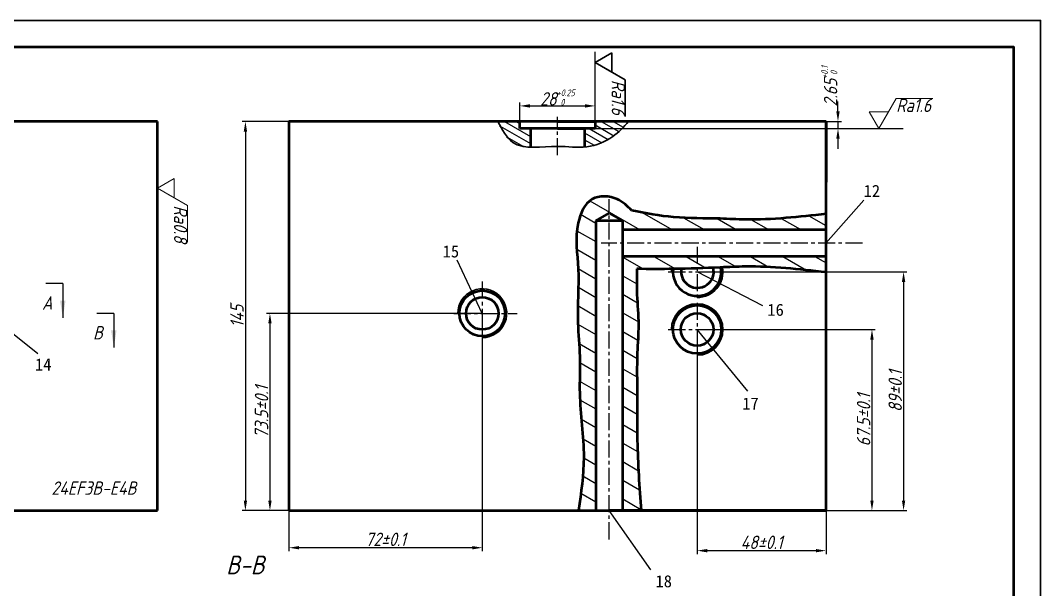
# Model space of a CAD drawing. Header units: millimetres. Extents: x 96 to 936, y 221 to 815.
# Drawn here: x 556.5 to 936.4, y 603.1 to 815.2 of the extents above; entities that cross this region are included whole.
import ezdxf

# ---------------------------------------------------------------- set-up
doc = ezdxf.new("R2010")
doc.units = ezdxf.units.MM
doc.header["$PDSIZE"] = -1
doc.linetypes.add('CENTER', pattern=[10.16, 6.35, -1.27, 1.27, -1.27])
doc.layers.add('中心线', color=1, linetype='CENTER')
doc.layers.add('标注', color=7, linetype='Continuous')
for name, color, linetype, lineweight in [('标题栏', 7, 'Continuous', 20), ('粗实线', 7, 'Continuous', 50), ('细实线', 7, 'Continuous', 30)]:
    doc.layers.add(name, color=color, linetype=linetype, lineweight=lineweight)
doc.styles.add('字母数字', font='gbeitc.shx', dxfattribs={"height": 5, "bigfont": '@extfont2.shx'})
doc.dimstyles.new('GB', dxfattribs={"dimtxt": 5, "dimasz": 3.75, "dimexe": 1.25, "dimexo": 0, "dimtad": 1, "dimdsep": 46, "dimtxsty": '字母数字', "dimcen": 2.5, "dimadec": 0, "dimazin": 0, "dimtp": 0.15, "dimtfac": 0.5, "dimtmove": 1, "dimatfit": 3, "dimfxl": 1, "dimarcsym": 0})
pattern_1 = [(150, (0, 0), (-1.125, -1.948557), [])]

# ---------------------------------------------------------------- blocks, each defined once
blk = doc.blocks.new('*D36')
at = {"layer": 'Defpoints', "color": 0, "transparency": 16777216}
for p in [(656.52, 777.54), (640.32, 632.54), (656.52, 632.54)]:
    blk.add_point(p, dxfattribs=at)
at = {"layer": '标注', "color": 0, "lineweight": -2, "transparency": 16777216}
for p, q in [((656.52, 777.54), (639.07, 777.54)), ((640.32, 773.79), (640.32, 636.29)), ((656.52, 632.54), (639.07, 632.54))]:
    blk.add_line(p, q, dxfattribs=at)
at = {"layer": '标注', "color": 0, "transparency": 16777216}
for points in [[(639.7, 773.79), (640.95, 773.79), (640.32, 777.54)], [(639.7, 636.29), (640.95, 636.29), (640.32, 632.54)]]:
    blk.add_solid(points, dxfattribs=at)
at = {"layer": '标注', "color": 0, "transparency": 16777216, "insert": (637.2, 705.04), "char_height": 5, "attachment_point": 5, "rotation": 90, "style": '字母数字'}
blk.add_mtext('145', dxfattribs=at)
blk = doc.blocks.new('*D55')
at = {"layer": 'Defpoints', "color": 0, "transparency": 16777216}
for p in [(728.52, 706.04), (649.45, 632.54), (728.52, 632.54)]:
    blk.add_point(p, dxfattribs=at)
at = {"layer": '标注', "color": 0, "lineweight": -2, "transparency": 16777216}
for p, q in [((728.52, 706.04), (648.2, 706.04)), ((649.45, 702.29), (649.45, 636.29)), ((728.52, 632.54), (648.2, 632.54))]:
    blk.add_line(p, q, dxfattribs=at)
at = {"layer": '标注', "color": 0, "transparency": 16777216}
for points in [[(648.83, 702.29), (650.08, 702.29), (649.45, 706.04)], [(648.83, 636.29), (650.08, 636.29), (649.45, 632.54)]]:
    blk.add_solid(points, dxfattribs=at)
at = {"layer": '标注', "color": 0, "transparency": 16777216, "insert": (646.33, 669.29), "char_height": 5, "attachment_point": 5, "rotation": 90, "style": '字母数字'}
blk.add_mtext('73.5±0.1', dxfattribs=at)
blk = doc.blocks.new('*D56')
at = {"layer": 'Defpoints', "color": 0, "transparency": 16777216}
for p in [(808.52, 700.04), (808.52, 632.54), (873.61, 632.54)]:
    blk.add_point(p, dxfattribs=at)
at = {"layer": '标注', "color": 0, "lineweight": -2, "transparency": 16777216}
for p, q in [((808.52, 700.04), (874.86, 700.04)), ((873.61, 696.29), (873.61, 636.29)), ((808.52, 632.54), (874.86, 632.54))]:
    blk.add_line(p, q, dxfattribs=at)
at = {"layer": '标注', "color": 0, "transparency": 16777216}
for points in [[(872.99, 696.29), (874.24, 696.29), (873.61, 700.04)], [(872.99, 636.29), (874.24, 636.29), (873.61, 632.54)]]:
    blk.add_solid(points, dxfattribs=at)
at = {"layer": '标注', "color": 0, "transparency": 16777216, "insert": (870.49, 666.29), "char_height": 5, "attachment_point": 5, "rotation": 90, "style": '字母数字'}
blk.add_mtext('67.5±0.1', dxfattribs=at)
blk = doc.blocks.new('*D57')
at = {"layer": 'Defpoints', "color": 0, "transparency": 16777216}
for p in [(808.52, 700.04), (856.52, 632.54), (856.52, 617.62)]:
    blk.add_point(p, dxfattribs=at)
at = {"layer": '标注', "color": 0, "lineweight": -2, "transparency": 16777216}
for p, q in [((808.52, 700.04), (808.52, 616.37)), ((856.52, 632.54), (856.52, 616.37)), ((812.27, 617.62), (852.77, 617.62))]:
    blk.add_line(p, q, dxfattribs=at)
at = {"layer": '标注', "color": 0, "transparency": 16777216}
for points in [[(812.27, 618.24), (812.27, 616.99), (808.52, 617.62)], [(852.77, 618.24), (852.77, 616.99), (856.52, 617.62)]]:
    blk.add_solid(points, dxfattribs=at)
at = {"layer": '标注', "color": 0, "transparency": 16777216, "insert": (832.52, 620.74), "char_height": 5, "attachment_point": 5, "style": '字母数字'}
blk.add_mtext('48±0.1', dxfattribs=at)
blk = doc.blocks.new('*D58')
at = {"layer": 'Defpoints', "color": 0, "transparency": 16777216}
for p in [(728.52, 706.04), (656.52, 632.54), (656.52, 618.71)]:
    blk.add_point(p, dxfattribs=at)
at = {"layer": '标注', "color": 0, "lineweight": -2, "transparency": 16777216}
for p, q in [((728.52, 706.04), (728.52, 617.46)), ((656.52, 632.54), (656.52, 617.46)), ((724.77, 618.71), (660.27, 618.71))]:
    blk.add_line(p, q, dxfattribs=at)
at = {"layer": '标注', "color": 0, "transparency": 16777216}
for points in [[(660.27, 619.34), (660.27, 618.09), (656.52, 618.71)], [(724.77, 619.34), (724.77, 618.09), (728.52, 618.71)]]:
    blk.add_solid(points, dxfattribs=at)
at = {"layer": '标注', "color": 0, "transparency": 16777216, "insert": (692.52, 621.84), "char_height": 5, "attachment_point": 5, "style": '字母数字'}
blk.add_mtext('72±0.1', dxfattribs=at)
blk = doc.blocks.new('*D68')
at = {"layer": 'Defpoints', "color": 0, "transparency": 16777216}
for p in [(770.52, 783.34), (742.52, 777.54), (770.52, 777.54)]:
    blk.add_point(p, dxfattribs=at)
at = {"layer": '标注', "color": 0, "lineweight": -2, "transparency": 16777216}
for p, q in [((742.52, 777.54), (742.52, 784.59)), ((746.27, 783.34), (766.77, 783.34)), ((770.52, 777.54), (770.52, 784.59))]:
    blk.add_line(p, q, dxfattribs=at)
at = {"layer": '标注', "color": 0, "transparency": 16777216}
for points in [[(746.27, 783.97), (746.27, 782.72), (742.52, 783.34)], [(766.77, 783.97), (766.77, 782.72), (770.52, 783.34)]]:
    blk.add_solid(points, dxfattribs=at)
at = {"layer": '标注', "color": 0, "transparency": 16777216, "insert": (756.52, 786.47), "char_height": 5, "attachment_point": 5, "style": '字母数字'}
blk.add_mtext('28{\\H2.5;\\S+0.25^  0;}', dxfattribs=at)
blk = doc.blocks.new('*D69')
at = {"layer": 'Defpoints', "color": 0, "transparency": 16777216}
for p in [(770.52, 777.54), (770.52, 774.89), (860.96, 774.89)]:
    blk.add_point(p, dxfattribs=at)
at = {"layer": '标注', "color": 0, "lineweight": -2, "transparency": 16777216}
for p, q in [((860.96, 781.29), (860.96, 785.04)), ((770.52, 777.54), (862.21, 777.54)), ((860.96, 777.54), (860.96, 774.89)), ((770.52, 774.89), (862.21, 774.89)), ((860.96, 771.14), (860.96, 767.39))]:
    blk.add_line(p, q, dxfattribs=at)
at = {"layer": '标注', "color": 0, "transparency": 16777216}
for points in [[(860.33, 781.29), (861.58, 781.29), (860.96, 777.54)], [(860.33, 771.14), (861.58, 771.14), (860.96, 774.89)]]:
    blk.add_solid(points, dxfattribs=at)
at = {"layer": '标注', "color": 0, "transparency": 16777216, "insert": (857.7, 790.67), "char_height": 5, "attachment_point": 5, "rotation": 90, "style": '字母数字'}
blk.add_mtext('2.65{\\H2.5;\\S+0.1^  0;}', dxfattribs=at)
blk = doc.blocks.new('*D70')
at = {"layer": 'Defpoints', "color": 0, "transparency": 16777216}
for p in [(808.52, 721.54), (808.52, 632.54), (885.38, 632.54)]:
    blk.add_point(p, dxfattribs=at)
at = {"layer": '标注', "color": 0, "lineweight": -2, "transparency": 16777216}
for p, q in [((808.52, 721.54), (886.63, 721.54)), ((885.38, 717.79), (885.38, 636.29)), ((808.52, 632.54), (886.63, 632.54))]:
    blk.add_line(p, q, dxfattribs=at)
at = {"layer": '标注', "color": 0, "transparency": 16777216}
for points in [[(884.76, 717.79), (886.01, 717.79), (885.38, 721.54)], [(884.76, 636.29), (886.01, 636.29), (885.38, 632.54)]]:
    blk.add_solid(points, dxfattribs=at)
at = {"layer": '标注', "color": 0, "transparency": 16777216, "insert": (882.26, 677.04), "char_height": 5, "attachment_point": 5, "rotation": 90, "style": '字母数字'}
blk.add_mtext('89±0.1', dxfattribs=at)

msp = doc.modelspace()

# ---------------------------------------------------------------- hatches: boundary and pattern name
at = {"layer": '中心线'}
h = msp.add_hatch(dxfattribs=at)
h.set_pattern_fill('实体填充', color=0, scale=48, angle=105)
h.set_pattern_definition([(150, (0, 0), (-3, -5.196152), [])])
edge = h.paths.add_edge_path(flags=17)
edge.add_line((808.517, 727.237), (780.817, 727.237))
edge.add_line((780.817, 727.237), (780.817, 632.537))
edge.add_line((780.817, 632.537), (787.638, 632.537))
edge.add_spline(control_points=[(787.638, 632.537), (787.021, 641.267), (786.009, 655.575), (786.298, 675.213), (785.933, 689.536), (786.998, 702.049), (785.917, 712.438), (786.047, 719.412), (786.107, 722.594)], knot_values=[0, 0, 0, 0, 26.2382045, 43.0036792, 58.895961, 69.2008486, 80.5731937, 90.1155387, 90.1155387, 90.1155387, 90.1155387], degree=3, periodic=0)
edge.add_spline(control_points=[(786.107, 722.594), (790.657, 722.564), (795.207, 722.534), (799.755, 722.594)], knot_values=[0, 0, 0, 0, 13.6485953, 13.6485953, 13.6485953, 13.6485953], degree=3, periodic=0)
edge.add_spline(control_points=[(799.755, 722.594), (799.927, 722.596), (800.099, 722.598), (800.271, 722.601)], knot_values=[56.3331484, 56.3331484, 56.3331484, 56.3331484, 56.8494983, 56.8494983, 56.8494983, 56.8494983], degree=3, periodic=0)
edge.add_spline(control_points=[(800.271, 722.601), (801.13, 722.613), (801.988, 722.629), (802.847, 722.647)], knot_values=[53.7566215, 53.7566215, 53.7566215, 53.7566215, 56.3331484, 56.3331484, 56.3331484, 56.3331484], degree=3, periodic=0)
edge.add_spline(control_points=[(802.847, 722.647), (802.865, 722.648), (802.883, 722.648), (802.901, 722.648)], knot_values=[53.702784, 53.702784, 53.702784, 53.702784, 53.7566215, 53.7566215, 53.7566215, 53.7566215], degree=3, periodic=0)
edge.add_spline(control_points=[(802.901, 722.648), (804.773, 722.689), (806.645, 722.742), (808.517, 722.805)], knot_values=[48.083512, 48.083512, 48.083512, 48.083512, 53.702784, 53.702784, 53.702784, 53.702784], degree=3, periodic=0)
edge.add_line((808.517, 722.805), (808.517, 727.237))
edge = h.paths.add_edge_path()
edge.add_line((856.517, 727.237), (808.517, 727.237))
edge.add_line((808.517, 727.237), (808.517, 722.805))
edge.add_spline(control_points=[(808.517, 722.805), (810.339, 722.866), (812.161, 722.936), (813.983, 723.011)], knot_values=[42.6140648, 42.6140648, 42.6140648, 42.6140648, 48.083512, 48.083512, 48.083512, 48.083512], degree=3, periodic=0)
edge.add_spline(control_points=[(813.983, 723.011), (814.001, 723.012), (814.019, 723.013), (814.037, 723.013)], knot_values=[42.5601978, 42.5601978, 42.5601978, 42.5601978, 42.6140648, 42.6140648, 42.6140648, 42.6140648], degree=3, periodic=0)
edge.add_spline(control_points=[(814.037, 723.013), (814.896, 723.049), (815.755, 723.086), (816.614, 723.123)], knot_values=[39.9818767, 39.9818767, 39.9818767, 39.9818767, 42.5601978, 42.5601978, 42.5601978, 42.5601978], degree=3, periodic=0)
edge.add_spline(control_points=[(816.614, 723.123), (816.786, 723.131), (816.959, 723.138), (817.131, 723.146)], knot_values=[39.4650721, 39.4650721, 39.4650721, 39.4650721, 39.9818767, 39.9818767, 39.9818767, 39.9818767], degree=3, periodic=0)
edge.add_spline(control_points=[(817.131, 723.146), (820.246, 723.283), (833.397, 723.905), (846.511, 722.462), (856.517, 721.361)], knot_values=[0, 0, 0, 0, 9.3501449, 39.4650721, 39.4650721, 39.4650721, 39.4650721], degree=3, periodic=0)
edge.add_line((856.517, 721.361), (856.517, 727.237))
edge = h.paths.add_edge_path()
edge.add_spline(control_points=[(856.48, 743.11), (846.484, 741.979), (833.379, 740.498), (814.461, 741.566), (800.256, 741.247), (789.392, 743.343), (784.235, 744.338)], knot_values=[0.0368905, 0.0368905, 0.0368905, 0.0368905, 30.1149272, 39.4650721, 56.8494983, 72.5631404, 72.5631404, 72.5631404, 72.5631404], degree=3, periodic=0)
edge.add_spline(control_points=[(784.235, 744.338), (782.573, 745.964), (778.669, 749.784), (767.92, 750.259), (762.386, 737.203), (765.08, 721.734), (763.524, 704.999), (765.163, 689.574), (764.243, 672.89), (767.442, 653.735), (765.317, 639.193), (764.344, 632.537)], knot_values=[0, 0, 0, 0, 6.9217438, 16.2620518, 26.5118318, 43.5735779, 63.8276886, 76.2938445, 90.0309978, 113.8135744, 133.8864286, 133.8864286, 133.8864286, 133.8864286], degree=3, periodic=0)
edge.add_line((764.344, 632.537), (770.817, 632.537))
edge.add_line((770.817, 632.537), (770.817, 740.537))
edge.add_line((770.817, 740.537), (775.817, 743.334))
edge.add_line((775.817, 743.334), (780.817, 740.537))
edge.add_line((780.817, 740.537), (780.817, 737.237))
edge.add_line((780.817, 737.237), (856.474, 737.237))
edge.add_line((856.474, 737.237), (856.48, 743.11))
at = {"layer": '标注'}
h = msp.add_hatch(dxfattribs=at)
h.set_pattern_fill('实体填充', color=0, scale=18, angle=105)
h.set_pattern_definition(pattern_1)
edge = h.paths.add_edge_path(flags=17)
edge.add_line((746.517, 774.887), (742.517, 774.887))
edge.add_line((742.517, 774.887), (742.517, 777.537))
edge.add_line((742.517, 777.537), (734.331, 777.537))
edge.add_spline(control_points=[(734.331, 777.537), (735.921, 774.483), (738.73, 769.087), (744.021, 768.052), (746.517, 767.949)], knot_values=[38.8262653, 38.8262653, 38.8262653, 38.8262653, 48.3808506, 55.7045569, 55.7045569, 55.7045569, 55.7045569], degree=3, periodic=0)
edge.add_line((746.517, 767.949), (746.517, 774.887))
edge = h.paths.add_edge_path()
edge.add_line((746.517, 774.887), (742.517, 774.887))
edge.add_line((742.517, 774.887), (742.517, 777.537))
edge.add_line((742.517, 777.537), (734.331, 777.537))
edge.add_spline(control_points=[(734.331, 777.537), (734.652, 776.92), (734.974, 776.303), (735.302, 775.697)], knot_values=[53.7733858, 53.7733858, 53.7733858, 53.7733858, 55.7045569, 55.7045569, 55.7045569, 55.7045569], degree=3, periodic=0)
edge.add_spline(control_points=[(735.302, 775.697), (735.565, 775.21), (735.832, 774.731), (736.108, 774.266)], knot_values=[52.223022, 52.223022, 52.223022, 52.223022, 53.7733858, 53.7733858, 53.7733858, 53.7733858], degree=3, periodic=0)
edge.add_spline(control_points=[(736.108, 774.266), (736.347, 773.862), (736.591, 773.467), (736.844, 773.087)], knot_values=[50.8766292, 50.8766292, 50.8766292, 50.8766292, 52.223022, 52.223022, 52.223022, 52.223022], degree=3, periodic=0)
edge.add_spline(control_points=[(736.844, 773.087), (737.006, 772.843), (737.172, 772.604), (737.342, 772.372)], knot_values=[50.0111649, 50.0111649, 50.0111649, 50.0111649, 50.8766292, 50.8766292, 50.8766292, 50.8766292], degree=3, periodic=0)
edge.add_spline(control_points=[(737.342, 772.372), (737.551, 772.087), (737.765, 771.812), (737.987, 771.549)], knot_values=[48.9454581, 48.9454581, 48.9454581, 48.9454581, 50.0111649, 50.0111649, 50.0111649, 50.0111649], degree=3, periodic=0)
edge.add_spline(control_points=[(737.987, 771.549), (738.164, 771.339), (738.346, 771.137), (738.533, 770.944)], knot_values=[48.093494, 48.093494, 48.093494, 48.093494, 48.9454581, 48.9454581, 48.9454581, 48.9454581], degree=3, periodic=0)
edge.add_spline(control_points=[(738.533, 770.944), (738.714, 770.756), (738.901, 770.577), (739.092, 770.406)], knot_values=[47.2654095, 47.2654095, 47.2654095, 47.2654095, 48.093494, 48.093494, 48.093494, 48.093494], degree=3, periodic=0)
edge.add_spline(control_points=[(739.092, 770.406), (739.285, 770.235), (739.484, 770.073), (739.688, 769.921)], knot_values=[46.4311063, 46.4311063, 46.4311063, 46.4311063, 47.2654095, 47.2654095, 47.2654095, 47.2654095], degree=3, periodic=0)
edge.add_spline(control_points=[(739.688, 769.921), (739.757, 769.87), (739.886, 769.777), (740.018, 769.688), (740.079, 769.648)], knot_values=[45.9080409, 45.9080409, 45.9080409, 45.9080409, 46.1891755, 46.4311063, 46.4311063, 46.4311063, 46.4311063], degree=3, periodic=0)
edge.add_spline(control_points=[(740.079, 769.648), (740.27, 769.523), (740.466, 769.407), (740.667, 769.298)], knot_values=[45.1556281, 45.1556281, 45.1556281, 45.1556281, 45.9080409, 45.9080409, 45.9080409, 45.9080409], degree=3, periodic=0)
edge.add_spline(control_points=[(740.667, 769.298), (740.839, 769.205), (741.014, 769.118), (741.193, 769.036)], knot_values=[44.5093088, 44.5093088, 44.5093088, 44.5093088, 45.1556281, 45.1556281, 45.1556281, 45.1556281], degree=3, periodic=0)
edge.add_spline(control_points=[(741.193, 769.036), (741.337, 768.97), (741.484, 768.907), (741.632, 768.848)], knot_values=[43.9867112, 43.9867112, 43.9867112, 43.9867112, 44.5093088, 44.5093088, 44.5093088, 44.5093088], degree=3, periodic=0)
edge.add_spline(control_points=[(741.632, 768.848), (741.879, 768.75), (742.131, 768.662), (742.389, 768.582)], knot_values=[43.1184384, 43.1184384, 43.1184384, 43.1184384, 43.9867112, 43.9867112, 43.9867112, 43.9867112], degree=3, periodic=0)
edge.add_spline(control_points=[(742.389, 768.582), (742.624, 768.51), (742.863, 768.444), (743.107, 768.385)], knot_values=[42.3239552, 42.3239552, 42.3239552, 42.3239552, 43.1184384, 43.1184384, 43.1184384, 43.1184384], degree=3, periodic=0)
edge.add_spline(control_points=[(743.107, 768.385), (743.495, 768.292), (743.893, 768.215), (744.3, 768.153)], knot_values=[41.056562, 41.056562, 41.056562, 41.056562, 42.3239552, 42.3239552, 42.3239552, 42.3239552], degree=3, periodic=0)
edge.add_spline(control_points=[(744.3, 768.153), (744.652, 768.099), (745.01, 768.057), (745.374, 768.024)], knot_values=[39.9596307, 39.9596307, 39.9596307, 39.9596307, 41.056562, 41.056562, 41.056562, 41.056562], degree=3, periodic=0)
edge.add_spline(control_points=[(745.374, 768.024), (745.749, 767.989), (746.131, 767.965), (746.517, 767.949)], knot_values=[38.8262653, 38.8262653, 38.8262653, 38.8262653, 39.9596307, 39.9596307, 39.9596307, 39.9596307], degree=3, periodic=0)
edge.add_line((746.517, 767.949), (746.517, 774.887))
h = msp.add_hatch(dxfattribs=at)
h.set_pattern_fill('实体填充', color=0, scale=18, angle=105)
h.set_pattern_definition(pattern_1)
edge = h.paths.add_edge_path()
edge.add_line((746.517, 774.887), (742.517, 774.887))
edge.add_line((742.517, 774.887), (742.517, 777.537))
edge.add_line((742.517, 777.537), (734.331, 777.537))
edge.add_spline(control_points=[(734.331, 777.537), (735.921, 774.483), (738.73, 769.087), (744.021, 768.052), (746.517, 767.949)], knot_values=[38.8262653, 38.8262653, 38.8262653, 38.8262653, 48.3808506, 55.7045569, 55.7045569, 55.7045569, 55.7045569], degree=3, periodic=0)
edge.add_line((746.517, 767.949), (746.517, 774.887))
h = msp.add_hatch(dxfattribs=at)
h.set_pattern_fill('实体填充', color=0, scale=18, angle=105)
h.set_pattern_definition(pattern_1)
edge = h.paths.add_edge_path()
edge.add_spline(control_points=[(766.517, 768.03), (766.835, 768.056), (770.525, 768.428), (776.97, 770.97), (781.166, 775.526), (783.019, 777.537)], knot_values=[0, 0, 0, 0, 0.9749864, 11.309274, 19.480042, 19.480042, 19.480042, 19.480042], degree=3, periodic=0)
edge.add_line((783.019, 777.537), (770.517, 777.537))
edge.add_line((770.517, 777.537), (770.517, 774.887))
edge.add_line((770.517, 774.887), (766.517, 774.887))
edge.add_line((766.517, 774.887), (766.517, 768.03))

# ---------------------------------------------------------------- linework, layer by layer
at = {"color": 7, "linetype": 'Continuous', "lineweight": 15}
for p, q in [((457.537, 777.537), (607.537, 777.537)), ((607.537, 777.537), (607.537, 632.537)), ((656.517, 777.537), (856.517, 777.537)), ((656.517, 777.537), (656.517, 632.537)), ((856.517, 777.537), (856.517, 632.537)), ((457.537, 632.537), (607.537, 632.537)), ((656.517, 632.537), (856.517, 632.537))]:
    msp.add_line(p, q, dxfattribs=at)
for centre, radius in [((728.517, 706.037), 8.5), ((728.517, 706.037), 6), ((808.517, 700.037), 6), ((808.517, 700.037), 6)]:
    msp.add_circle(centre, radius, dxfattribs=at)
at = {"color": 7, "linetype": 'Continuous', "lineweight": 0}
for centre in [(728.517, 706.037), (808.517, 700.037), (808.517, 700.037)]:
    msp.add_arc(centre, 6.05, 255, 195, dxfattribs=at)
at = {"layer": '中心线'}
for p, q in [((756.517, 764.969), (756.517, 779.295)), ((775.817, 621.835), (775.817, 748.576)), ((870.059, 732.237), (772.83, 732.237)), ((808.517, 730.819), (808.517, 711.319)), ((797.777, 721.537), (819.257, 721.537)), ((728.517, 717.901), (728.517, 694.274)), ((808.517, 709.991), (808.517, 689.419)), ((717.872, 706.037), (741.509, 706.037)), ((797.777, 700.037), (819.257, 700.037))]:
    msp.add_line(p, q, dxfattribs=at)
at = {"layer": '标注'}
for p, q in [((770.517, 784.592), (770.517, 803.525)), ((734.331, 777.537), (742.517, 777.537)), ((742.517, 774.887), (746.517, 774.887)), ((746.517, 774.887), (746.517, 767.949)), ((862.206, 774.887), (885.244, 774.887)), ((856.469, 732.237), (870.557, 748.189)), ((728.517, 706.037), (719.159, 725.892)), ((833.016, 708.787), (808.517, 721.537)), ((572.338, 717.137), (565.988, 717.137)), ((572.338, 717.137), (572.338, 704.437)), ((544.337, 706.037), (562.996, 691.119)), ((591.326, 706.037), (584.976, 706.037)), ((591.326, 706.037), (591.326, 693.337)), ((827.346, 676.996), (808.517, 700.037)), ((791.24, 610.517), (775.817, 632.537))]:
    msp.add_line(p, q, dxfattribs=at)
for points in [[(572.338, 704.437), (573.354, 710.787), (571.322, 710.787)], [(591.326, 693.337), (592.342, 699.687), (590.31, 699.687)]]:
    msp.add_solid(points, dxfattribs=at)
at = {"layer": '标题栏'}
for p, q in [((876.166, 774.887), (882.626, 786.076)), ((882.626, 786.076), (896.266, 786.076)), ((879.774, 781.138), (872.557, 781.138)), ((876.166, 774.887), (872.557, 781.138)), ((876.166, 774.887), (879.774, 781.138)), ((607.537, 752.727), (613.788, 756.335)), ((613.788, 749.118), (613.788, 756.335)), ((607.537, 752.727), (613.788, 749.118)), ((607.537, 752.727), (618.726, 746.267)), ((618.726, 746.267), (618.726, 732.626))]:
    msp.add_line(p, q, dxfattribs=at)
at = {"layer": '粗实线'}
for p, q in [((607.537, 777.537), (457.537, 777.537)), ((607.537, 632.537), (607.537, 777.537)), ((656.517, 777.537), (656.517, 632.537)), ((856.517, 777.537), (656.517, 777.537)), ((756.517, 777.537), (734.331, 777.537)), ((742.517, 774.887), (742.517, 777.537)), ((756.517, 777.537), (770.517, 777.537)), ((770.517, 777.537), (770.517, 774.887)), ((856.517, 777.537), (856.469, 732.237)), ((856.517, 632.537), (856.517, 777.537)), ((770.517, 774.887), (742.517, 774.887)), ((746.517, 774.887), (746.517, 768.038)), ((746.517, 774.887), (746.517, 767.949)), ((756.517, 774.887), (766.517, 774.887)), ((766.517, 774.887), (766.517, 768.03)), ((770.817, 740.537), (775.817, 743.334)), ((775.817, 743.334), (780.817, 740.537)), ((780.817, 740.537), (770.817, 740.537)), ((770.817, 740.537), (770.817, 632.537)), ((780.817, 632.537), (780.817, 740.537)), ((780.817, 737.237), (856.463, 737.237)), ((856.469, 732.237), (856.463, 727.237)), ((856.463, 727.237), (780.817, 727.237)), ((457.537, 632.537), (607.537, 632.537)), ((656.517, 632.537), (856.517, 632.537)), ((856.517, 632.537), (775.817, 632.537)), ((775.817, 632.537), (780.817, 632.537))]:
    msp.add_line(p, q, dxfattribs=at)
msp.add_lwpolyline([(146.406, 231.213), (926.406, 231.213), (926.406, 805.213), (146.406, 805.213)], close=True, dxfattribs=at)
for centre, radius in [((728.517, 706.037), 8.5), ((728.517, 706.037), 6.05), ((808.517, 700.037), 9), ((808.517, 700.037), 6.05)]:
    msp.add_circle(centre, radius, dxfattribs=at)
for centre, radius, start, end in [((808.517, 721.537), 9, 173.2751, 10.36411), ((808.609, 721.607), 6.078, 170.18793, 13.57606)]:
    msp.add_arc(centre, radius, start, end, dxfattribs=at)
for points in [[(784.235, 744.338), (778.763, 748.576), (769.422, 748.576), (764.213, 739.749), (764.213, 722.687), (764.115, 702.433), (764.8, 689.986), (764.8, 676.249), (766.307, 652.514), (764.344, 632.537)], [(856.517, 743.114), (826.476, 741.013), (817.131, 741.329), (799.755, 741.881), (784.235, 744.338)], [(786.107, 722.594), (786.107, 713.051), (786.659, 701.692), (786.241, 691.396), (786.187, 675.504), (786.241, 658.738), (787.638, 632.537)], [(856.517, 721.361), (826.476, 723.462), (817.131, 723.146), (799.755, 722.594), (786.107, 722.594)]]:
    msp.add_spline(points, degree=3, dxfattribs=at)
at = {"layer": '细实线'}
for p, q in [((770.517, 799.478), (776.768, 803.087)), ((776.768, 795.87), (776.768, 803.087)), ((770.517, 799.478), (776.768, 795.87)), ((770.517, 799.478), (781.706, 793.018)), ((781.706, 793.018), (781.706, 779.378))]:
    msp.add_line(p, q, dxfattribs=at)
msp.add_lwpolyline([(96.398, 221.213), (936.398, 221.213), (936.398, 815.213), (96.398, 815.213)], close=True, dxfattribs=at)
for centre, radius, start, end in [((808.517, 721.537), 9.6, 173.73985, 180), ((808.517, 721.537), 9.6, 270, 9.87217), ((728.517, 706.088), 9.1, 270, 180.31582), ((808.517, 700.037), 9.6, 270, 180)]:
    msp.add_arc(centre, radius, start, end, dxfattribs=at)
msp.add_spline([(783.019, 777.537), (777.085, 771.92), (767.472, 768.128), (756.517, 768.254), (739.897, 769.771), (734.331, 777.537)], degree=3, dxfattribs=at)

# ---------------------------------------------------------------- texts
at = {"layer": '标注', "char_height": 4.5, "attachment_point": 1}
for s, insert in [('12', (870.53, 753.932)), ('15', (713.775, 731.388)), ('16', (834.671, 709.628)), ('14', (561.988, 689.241)), ('17', (825.326, 674.695)), ('18', (793.021, 608.479))]:
    msp.add_mtext_dynamic_manual_height_columns(s, width=9.52867, gutter_width=17.5, heights=[0], dxfattribs=dict(at, insert=insert))
at = {"layer": '标注', "style": '字母数字'}
for s, insert, char_height, attachment_point in [('{\\Fgbeitc,@extfont2|c134;A}', (564.611, 712.417), 5, 1), ('{\\Fgbeitc,@extfont2|c134;B}', (583.599, 701.317), 5, 1), ('{\\Fgbeitc,@extfont2|c134;B}-{\\Fgbeitc,@extfont2|c134;B}', (640.276, 615.79), 7, 2)]:
    msp.add_mtext(s, dxfattribs=dict(at, insert=insert, char_height=char_height, attachment_point=attachment_point))
at = {"layer": '标注', "insert": (568.085, 643.424), "char_height": 5, "width": 20.83911, "attachment_point": 1, "style": '字母数字'}
msp.add_mtext('{\\Fgbeitc,@extfont2|c134;2}4EF3{\\Fgbeitc,@extfont2|c134;B}-E{\\Fgbeitc,@extfont2|c134;4}B', dxfattribs=at)
at = {"layer": '标题栏', "insert": (882.626, 786.076), "char_height": 5, "width": 11.00523, "attachment_point": 1, "style": '字母数字'}
msp.add_mtext('Ra{\\Fgbeitc,@extfont2|c134;1}.{\\Fgbeitc,@extfont2|c134;6}', dxfattribs=at)
at = {"layer": '标题栏', "insert": (618.726, 746.267), "char_height": 5, "width": 11.00523, "attachment_point": 1, "rotation": 270, "style": '字母数字'}
msp.add_mtext('Ra{\\Fgbeitc,@extfont2|c134;0.8}', dxfattribs=at)
at = {"layer": '细实线', "insert": (781.706, 793.018), "char_height": 5, "width": 11.00523, "attachment_point": 1, "rotation": 270, "style": '字母数字'}
msp.add_mtext('Ra{\\Fgbeitc,@extfont2|c134;1}.{\\Fgbeitc,@extfont2|c134;6}', dxfattribs=at)

# ---------------------------------------------------------------- dimensions: what is measured, and where the dimension line sits
at = {"layer": '标注'}
dim = msp.add_linear_dim(base=(860.956, 774.887), p1=(770.517, 777.537), p2=(770.517, 774.887), angle=90, dimstyle='GB', override={"dimgap": 0.625, "dimtol": 1, "dimlim": 0, "dimtp": 0.1, "dimtm": 0}, dxfattribs=at)
dim.commit()
dim.dimension.update_dxf_attribs({"geometry": '*D69', "text_midpoint": (860.828, 790.666), "dimtype": 160})
for base, p1, p2, override, picture, middle in [((770.517, 783.342), (742.517, 777.537), (770.517, 777.537), {"dimgap": 0.625, "dimtol": 1, "dimlim": 0, "dimtp": 0.25, "dimtm": 0}, '*D68', (756.517, 786.467)), ((656.517, 618.712), (728.517, 706.037), (656.517, 632.537), {"dimgap": 0.625, "dimtol": 1, "dimlim": 0, "dimtp": 0.1, "dimtm": 0.1, "dimtfac": 1}, '*D58', (692.517, 621.837)), ((856.517, 617.617), (808.517, 700.037), (856.517, 632.537), {"dimgap": 0.625, "dimtol": 1, "dimlim": 0, "dimtp": 0.1, "dimtm": 0.1, "dimtfac": 1}, '*D57', (832.517, 620.742))]:
    dim = msp.add_linear_dim(base=base, p1=p1, p2=p2, dimstyle='GB', override=override, dxfattribs=at)
    dim.commit()
    dim.dimension.update_dxf_attribs({"geometry": picture, "text_midpoint": middle})
dim = msp.add_linear_dim(base=(640.323, 632.537), p1=(656.517, 777.537), p2=(656.517, 632.537), angle=90, dimstyle='GB', dxfattribs=at)
dim.commit()
dim.dimension.update_dxf_attribs({"geometry": '*D36', "text_midpoint": (637.198, 705.037)})
for base, p1, p2, picture, middle in [((885.382, 632.537), (808.517, 721.537), (808.517, 632.537), '*D70', (882.257, 677.037)), ((649.454, 632.537), (728.517, 706.037), (728.517, 632.537), '*D55', (646.329, 669.287)), ((873.612, 632.537), (808.517, 700.037), (808.517, 632.537), '*D56', (870.487, 666.287))]:
    dim = msp.add_linear_dim(base=base, p1=p1, p2=p2, angle=90, dimstyle='GB', override={"dimgap": 0.625, "dimtol": 1, "dimlim": 0, "dimtp": 0.1, "dimtm": 0.1, "dimtfac": 1}, dxfattribs=at)
    dim.commit()
    dim.dimension.update_dxf_attribs({"geometry": picture, "text_midpoint": middle})

doc.saveas('drawing.dxf')
